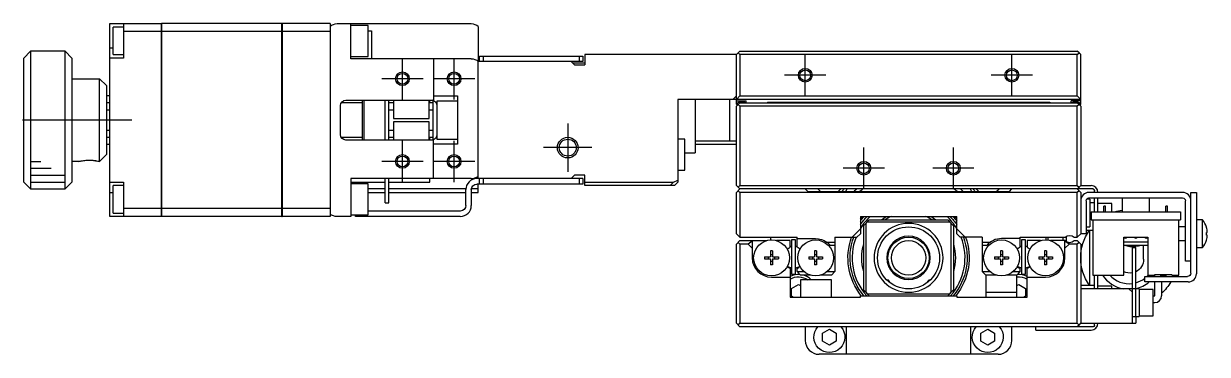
# Model space of a CAD drawing. Extents: x 0 to 668, y -8 to 395.
# Drawn here: x 140.6 to 312.5, y 347.4 to 395.4 of the extents above; entities that cross this region are included whole.
import ezdxf

# ---------------------------------------------------------------- set-up
doc = ezdxf.new("R2010")
doc.units = 0
doc.header["$LTSCALE"] = 0.5
doc.linetypes.add('CENTER', pattern=[50.8, 31.75, -6.35, 6.35, -6.35])
for name, color, linetype in [('MSM_CENTER', 1, 'CENTER'), ('MSM_CONTINUOUS', 7, 'CONTINUOUS'), ('MSM_NARROW', 5, 'CONTINUOUS')]:
    doc.layers.add(name, color=color, linetype=linetype)

msp = doc.modelspace()

# ---------------------------------------------------------------- linework, layer by layer
at = {"layer": 'MSM_CENTER'}
for p, q in [((195.62, 384.39), (195.62, 390.39)), ((203.12, 384.39), (203.12, 390.39)), ((254.12, 384.89), (254.12, 390.89)), ((284.12, 384.89), (284.12, 390.89)), ((198.62, 387.39), (192.62, 387.39)), ((206.12, 387.39), (200.12, 387.39)), ((257.12, 387.89), (251.12, 387.89)), ((287.12, 387.89), (281.12, 387.89)), ((156.31, 381.39), (63.31, 381.39)), ((219.62, 380.89), (219.62, 373.89)), ((195.62, 372.39), (195.62, 378.39)), ((203.12, 372.39), (203.12, 378.39)), ((223.12, 377.39), (216.12, 377.39)), ((262.62, 371.39), (262.62, 377.39)), ((275.62, 371.39), (275.62, 377.39)), ((198.62, 375.39), (192.62, 375.39)), ((206.12, 375.39), (200.12, 375.39)), ((265.62, 374.39), (259.62, 374.39)), ((278.62, 374.39), (272.62, 374.39))]:
    msp.add_line(p, q, dxfattribs=at)
at = {"layer": 'MSM_CONTINUOUS'}
for p, q in [((153.12, 367.39), (153.12, 395.39)), ((153.12, 395.39), (160.62, 395.39)), ((155.12, 395.39), (155.12, 390.39)), ((160.62, 367.39), (160.62, 395.39)), ((160.62, 395.38), (160.63, 395.38)), ((178.12, 395.39), (160.63, 395.39)), ((160.63, 395.39), (160.63, 367.39)), ((178.12, 367.39), (178.12, 395.39)), ((178.12, 395.38), (178.13, 395.38)), ((185.12, 395.39), (178.13, 395.39)), ((178.13, 395.39), (178.13, 367.39)), ((185.12, 395.39), (185.12, 367.39)), ((186.12, 395.39), (205.62, 395.39)), ((188.12, 390.29), (188.12, 395.39)), ((153.62, 390.89), (153.62, 394.89)), ((155.12, 394.89), (153.62, 394.89)), ((160.62, 394.23), (155.12, 394.23)), ((160.62, 394.23), (160.63, 394.23)), ((178.12, 394.23), (160.63, 394.23)), ((178.12, 394.23), (178.13, 394.23)), ((185.12, 394.23), (178.13, 394.23)), ((190.62, 395.14), (188.12, 395.14)), ((190.62, 390.64), (190.62, 395.14)), ((190.62, 394.33), (191.12, 394.33)), ((191.12, 394.33), (191.12, 390.29)), ((206.62, 395), (206.62, 389.9)), ((141.62, 391.39), (140.62, 390.39)), ((140.62, 372.39), (140.62, 390.39)), ((141.62, 391.39), (141.62, 371.39)), ((146.62, 391.39), (141.62, 391.39)), ((146.62, 371.39), (146.62, 391.39)), ((147.62, 390.39), (146.62, 391.39)), ((147.62, 390.39), (147.62, 372.39)), ((153.12, 391.89), (153.62, 391.89)), ((155.12, 390.39), (153.12, 390.39)), ((153.62, 390.89), (155.12, 390.89)), ((188.12, 390.64), (190.62, 390.64)), ((205.62, 390.29), (188.12, 390.29)), ((200.12, 390.29), (200.12, 384.26)), ((206.82, 389.89), (206.82, 390.69)), ((206.82, 390.69), (221.82, 390.69)), ((207.32, 390.69), (207.32, 389.89)), ((221.32, 389.89), (221.32, 390.69)), ((221.82, 390.69), (221.82, 389.89)), ((244.12, 390.89), (222.12, 390.89)), ((222.12, 390.89), (222.12, 389.39)), ((244.37, 391.14), (244.12, 390.89)), ((244.12, 383.69), (244.12, 390.89)), ((244.62, 391.39), (244.37, 391.14)), ((244.37, 391.14), (244.62, 390.89)), ((244.62, 391.39), (293.62, 391.39)), ((293.62, 390.89), (244.62, 390.89)), ((244.62, 390.89), (244.62, 384.89)), ((293.87, 391.14), (293.62, 391.39)), ((293.62, 390.89), (293.87, 391.14)), ((293.62, 384.89), (293.62, 390.89)), ((294.12, 390.89), (293.87, 391.14)), ((294.12, 383.69), (294.12, 390.89)), ((221.82, 389.89), (206.62, 389.89)), ((206.62, 372.89), (206.62, 389.89)), ((220.62, 389.39), (220.12, 389.89)), ((222.12, 389.64), (220.37, 389.64)), ((220.62, 389.39), (222.12, 389.39)), ((147.62, 387.39), (151.62, 387.39)), ((152.62, 386.39), (151.62, 387.39)), ((151.62, 375.39), (151.62, 387.39)), ((152.62, 386.39), (152.62, 376.39)), ((153.12, 384.89), (152.62, 384.89)), ((153.12, 383.89), (152.62, 383.89)), ((186.62, 379.29), (186.62, 383.49)), ((189.82, 383.89), (186.72, 383.89)), ((187.42, 384.29), (199.82, 384.29)), ((189.82, 378.49), (189.82, 384.29)), ((190.02, 384.29), (190.02, 378.49)), ((193.12, 378.49), (193.12, 384.29)), ((193.62, 378.49), (193.62, 384.29)), ((194.32, 383.89), (193.62, 383.89)), ((194.32, 384.29), (194.32, 381.64)), ((199.52, 381.64), (199.52, 384.29)), ((200.02, 383.89), (199.52, 383.89)), ((199.62, 383.89), (199.62, 384.29)), ((200.02, 384.26), (200.11, 384.23)), ((200.02, 384.26), (200.02, 378.51)), ((200.12, 384.26), (200.02, 384.26)), ((200.12, 384.89), (203.62, 384.89)), ((200.62, 384.14), (200.62, 378.64)), ((203.62, 384.14), (200.62, 384.14)), ((203.62, 384.89), (203.62, 377.89)), ((235.62, 384.39), (235.62, 372.39)), ((294.12, 384.39), (235.62, 384.39)), ((238.12, 384.39), (238.12, 376.64)), ((243.12, 384.39), (243.12, 378.39)), ((244.12, 384.89), (243.62, 384.39)), ((244.62, 384.89), (244.12, 384.39)), ((244.12, 384.19), (245.52, 384.19)), ((244.62, 383.89), (244.12, 383.39)), ((244.22, 383.59), (244.12, 383.69)), ((244.12, 371.89), (244.12, 383.39)), ((244.22, 383.49), (244.22, 383.69)), ((244.62, 383.39), (244.37, 383.64)), ((245.22, 383.99), (244.52, 383.99)), ((244.62, 384.89), (293.62, 384.89)), ((244.62, 383.89), (293.62, 383.89)), ((244.62, 383.39), (244.62, 371.89)), ((293.62, 383.39), (244.62, 383.39)), ((245.52, 383.89), (245.52, 384.19)), ((248.62, 384), (248.62, 383.89)), ((248.62, 384), (289.62, 384)), ((289.62, 384), (289.62, 383.89)), ((292.72, 383.89), (292.72, 384.19)), ((294.12, 384.19), (292.72, 384.19)), ((293.72, 383.99), (293.02, 383.99)), ((294.12, 384.39), (293.62, 384.89)), ((293.87, 383.64), (293.62, 383.89)), ((293.87, 383.64), (293.62, 383.39)), ((293.62, 371.89), (293.62, 383.39)), ((294.12, 383.39), (293.87, 383.64)), ((294.12, 383.69), (294.02, 383.59)), ((294.02, 383.69), (294.02, 383.49)), ((294.12, 383.39), (294.12, 371.89)), ((152.62, 382.89), (153.12, 382.89)), ((193.62, 382.89), (194.32, 382.89)), ((194.32, 381.64), (199.52, 381.64)), ((199.52, 382.89), (200.02, 382.89)), ((153.12, 379.89), (152.62, 379.89)), ((194.32, 379.89), (193.62, 379.89)), ((199.52, 381.14), (194.32, 381.14)), ((194.32, 381.14), (194.32, 378.49)), ((199.52, 378.49), (199.52, 381.14)), ((200.02, 379.89), (199.52, 379.89)), ((152.62, 378.89), (153.12, 378.89)), ((186.72, 378.89), (189.82, 378.89)), ((199.82, 378.49), (187.42, 378.49)), ((193.62, 378.89), (194.32, 378.89)), ((199.52, 378.89), (200.02, 378.89)), ((199.62, 378.49), (199.62, 378.89)), ((200.1, 378.54), (200.02, 378.51)), ((200.12, 378.51), (200.02, 378.51)), ((200.12, 372.89), (200.12, 378.51)), ((200.62, 378.64), (203.62, 378.64)), ((236.62, 378.64), (235.62, 378.64)), ((236.62, 374.14), (236.62, 378.64)), ((238.12, 378.39), (244.12, 378.39)), ((152.62, 377.89), (153.12, 377.89)), ((203.62, 377.89), (200.12, 377.89)), ((236.62, 376.64), (238.12, 376.64)), ((238.12, 377.89), (244.12, 377.89)), ((148.87, 375.39), (147.62, 375.39)), ((148.87, 375.39), (148.87, 375.39)), ((151.62, 375.39), (151.37, 375.39)), ((151.62, 375.39), (152.62, 376.39)), ((220.12, 372.89), (220.62, 373.39)), ((222.12, 373.39), (220.62, 373.39)), ((222.12, 371.89), (222.12, 373.39)), ((235.62, 374.14), (236.62, 374.14)), ((140.62, 372.39), (141.62, 371.39)), ((141.62, 371.39), (146.62, 371.39)), ((146.62, 371.39), (147.62, 372.39)), ((153.12, 372.39), (155.12, 372.39)), ((153.62, 367.89), (153.62, 371.89)), ((155.12, 371.89), (153.62, 371.89)), ((155.12, 372.39), (155.12, 367.39)), ((205.62, 372.89), (188.12, 372.89)), ((188.12, 372.89), (188.12, 367.39)), ((188.12, 372.39), (193.12, 372.39)), ((190.62, 372.14), (188.12, 372.14)), ((190.62, 367.64), (190.62, 372.14)), ((193.12, 371.39), (190.62, 371.39)), ((193.12, 369.39), (193.12, 372.89)), ((193.62, 369.39), (193.62, 372.89)), ((193.62, 372.39), (199.62, 372.39)), ((204.82, 371.39), (193.62, 371.39)), ((199.62, 372.39), (199.62, 372.89)), ((204.82, 368.99), (204.82, 371.29)), ((206.62, 371.39), (205.62, 371.39)), ((205.62, 371.29), (205.62, 368.99)), ((221.82, 372.89), (206.42, 372.89)), ((221.82, 372.09), (206.42, 372.09)), ((206.62, 370.89), (206.62, 372.09)), ((206.82, 372.09), (206.82, 372.89)), ((207.32, 372.89), (207.32, 372.09)), ((221.32, 372.09), (221.32, 372.89)), ((221.82, 372.89), (221.82, 372.09)), ((222.12, 372.39), (235, 372.39)), ((235.12, 371.89), (222.12, 371.89)), ((234.5, 371.89), (235, 372.39)), ((235, 372.39), (235.62, 372.69)), ((235.62, 372.39), (235.12, 371.89)), ((244.12, 371.89), (244.37, 371.64)), ((244.12, 370.89), (244.62, 371.39)), ((244.37, 371.64), (244.62, 371.89)), ((244.37, 371.64), (244.62, 371.39)), ((244.62, 371.89), (293.62, 371.89)), ((293.62, 371.39), (244.62, 371.39)), ((254.12, 371.39), (254.47, 371.04)), ((283.77, 371.04), (284.12, 371.39)), ((293.62, 371.89), (293.87, 371.64)), ((293.62, 371.39), (293.87, 371.64)), ((295.92, 371.39), (293.62, 371.39)), ((293.62, 371.39), (293.87, 371.14)), ((293.87, 371.64), (294.12, 371.89)), ((294.12, 371.89), (295.62, 371.89)), ((153.12, 370.89), (153.62, 370.89)), ((190.62, 370.89), (193.12, 370.89)), ((193.62, 370.89), (204.82, 370.89)), ((205.62, 370.89), (206.62, 370.89)), ((244.12, 364.89), (244.12, 370.89)), ((244.62, 370.89), (244.37, 371.14)), ((244.62, 370.89), (244.62, 364.39)), ((293.62, 370.89), (244.62, 370.89)), ((254.47, 371.04), (283.77, 371.04)), ((293.87, 371.14), (293.62, 370.89)), ((293.62, 364.39), (293.62, 370.89)), ((293.87, 371.14), (294.12, 370.89)), ((294.12, 370.89), (294.12, 364.89)), ((294.92, 369.69), (294.92, 364.89)), ((295.42, 369.89), (294.97, 369.89)), ((308.92, 370.89), (295.32, 370.89)), ((295.32, 370.09), (308.92, 370.09)), ((295.42, 369.89), (295.42, 365.89)), ((296.12, 370.89), (296.12, 371.19)), ((296.12, 368.09), (296.12, 370.09)), ((296.62, 368.09), (296.62, 370.09)), ((300.12, 370.09), (300.12, 368.09)), ((304.12, 368.09), (304.12, 370.09)), ((309.32, 360.89), (309.32, 369.69)), ((310.12, 370.89), (310.92, 370.89)), ((310.12, 359.19), (310.12, 370.89)), ((310.92, 370.89), (310.92, 359.09)), ((153.62, 367.89), (155.12, 367.89)), ((160.62, 368.54), (155.12, 368.54)), ((160.62, 368.54), (160.63, 368.54)), ((178.12, 368.54), (160.63, 368.54)), ((178.12, 368.54), (178.13, 368.54)), ((185.12, 368.54), (178.13, 368.54)), ((204.02, 368.19), (190.62, 368.19)), ((193.12, 369.39), (193.62, 369.39)), ((296.12, 369.39), (295.42, 369.39)), ((295.62, 368.09), (308.62, 368.09)), ((295.62, 368.09), (295.62, 366.89)), ((298.62, 369.29), (296.62, 369.29)), ((297.49, 368.09), (297.49, 368.89)), ((297.74, 368.89), (297.49, 368.89)), ((297.74, 368.09), (297.74, 368.89)), ((298.62, 368.09), (298.62, 369.29)), ((306.74, 368.89), (306.49, 368.89)), ((306.49, 368.09), (306.49, 368.89)), ((306.74, 368.09), (306.74, 368.89)), ((308.62, 368.09), (308.62, 366.89)), ((160.62, 367.39), (153.12, 367.39)), ((160.62, 367.4), (160.63, 367.4)), ((178.12, 367.39), (160.63, 367.39)), ((178.12, 367.4), (178.13, 367.4)), ((185.12, 367.39), (178.13, 367.39)), ((188.12, 367.39), (186.12, 367.39)), ((188.12, 367.64), (190.62, 367.64)), ((188.82, 367.39), (188.82, 367.64)), ((204.02, 367.39), (188.82, 367.39)), ((189.32, 367.64), (189.32, 367.39)), ((262.12, 367.39), (276.12, 367.39)), ((262.12, 367.39), (262.12, 364.89)), ((262.62, 366.09), (263.42, 366.89)), ((262.92, 366.39), (262.92, 356.39)), ((275.12, 366.59), (263.12, 366.59)), ((263.42, 366.89), (274.82, 366.89)), ((274.82, 366.89), (275.12, 366.59)), ((275.32, 366.39), (275.12, 366.59)), ((275.32, 356.39), (275.32, 366.39)), ((275.32, 366.39), (275.62, 366.09)), ((276.12, 364.89), (276.12, 367.39)), ((295.62, 366.89), (308.62, 366.89)), ((295.87, 366.89), (295.87, 358.89)), ((308.37, 358.89), (308.37, 366.89)), ((311.81, 366.89), (310.92, 366.89)), ((311.81, 362.89), (311.81, 366.89)), ((244.62, 364.39), (244.12, 364.89)), ((260.91, 364.39), (262.12, 365.59)), ((262.12, 364.89), (261.62, 364.39)), ((262.62, 356.69), (262.62, 366.09)), ((275.62, 366.09), (275.62, 356.69)), ((276.12, 365.59), (277.32, 364.39)), ((276.62, 364.39), (276.12, 364.89)), ((292.02, 364.5), (292.02, 363.77)), ((294.12, 364.89), (293.62, 364.39)), ((294.92, 364.89), (294.12, 364.89)), ((294.92, 365.89), (295.42, 365.89)), ((294.92, 365.39), (295.87, 365.39)), ((295.37, 365.39), (295.37, 357.39)), ((309.32, 365.89), (308.37, 365.89)), ((312.37, 365.81), (312.37, 365.84)), ((312.37, 365.09), (312.5, 365.09)), ((312.37, 364.69), (312.37, 365.09)), ((312.5, 364.69), (312.37, 364.69)), ((244.62, 363.89), (244.12, 363.39)), ((244.12, 351.89), (244.12, 363.39)), ((244.62, 363.39), (244.37, 363.64)), ((244.62, 364.39), (252.92, 364.39)), ((244.62, 363.89), (248.5, 363.89)), ((244.62, 363.39), (244.62, 351.89)), ((245.82, 363.39), (244.62, 363.39)), ((246.42, 363.81), (245.82, 363.39)), ((245.82, 363.39), (246.42, 362.79)), ((246.42, 363.89), (246.42, 361.39)), ((249.12, 363.98), (249.12, 364.39)), ((251.92, 363.89), (249.93, 363.89)), ((251.62, 362.76), (251.92, 362.93)), ((251.92, 362.93), (251.92, 363.89)), ((252.72, 364), (252.12, 364)), ((252.12, 364), (252.12, 359)), ((252.72, 359), (252.72, 364)), ((252.92, 362.93), (252.92, 364.39)), ((252.92, 364.19), (255.62, 364.19)), ((253.21, 362.76), (252.92, 362.93)), ((257.21, 363.69), (258.42, 363.69)), ((258.42, 363.19), (257.76, 363.19)), ((258.42, 364.39), (261.62, 364.39)), ((258.42, 364.39), (258.42, 359.39)), ((266.25, 362.7), (266.32, 362.76)), ((266.32, 362.83), (266.32, 362.76)), ((268.06, 364.35), (268.05, 364.35)), ((279.82, 364.39), (276.62, 364.39)), ((279.82, 364.39), (279.82, 359.39)), ((279.82, 363.69), (281.02, 363.69)), ((280.47, 363.19), (279.82, 363.19)), ((285.32, 364.19), (282.62, 364.19)), ((285.32, 362.93), (285.02, 362.76)), ((285.32, 364.39), (291.85, 364.39)), ((285.32, 362.93), (285.32, 364.39)), ((286.12, 364), (285.52, 364)), ((285.52, 364), (285.52, 359)), ((286.12, 359), (286.12, 364)), ((286.32, 363.89), (286.32, 362.93)), ((288.3, 363.89), (286.32, 363.89)), ((286.32, 362.93), (286.61, 362.76)), ((289.12, 363.98), (289.12, 364.39)), ((289.32, 364.39), (289.32, 363.97)), ((291.85, 363.89), (289.73, 363.89)), ((291.52, 364.39), (291.52, 363.89)), ((291.82, 361.39), (291.82, 363.89)), ((292.42, 363.39), (291.82, 363.81)), ((291.82, 362.79), (292.42, 363.39)), ((293.62, 363.39), (292.42, 363.39)), ((293.18, 364.39), (293.62, 364.39)), ((293.18, 363.89), (293.62, 363.89)), ((293.62, 363.89), (293.87, 363.64)), ((293.87, 363.64), (293.62, 363.39)), ((293.62, 351.89), (293.62, 363.39)), ((294.12, 363.39), (293.87, 363.64)), ((294.12, 363.39), (294.12, 351.89)), ((300.37, 364.39), (303.87, 364.39)), ((300.37, 358.89), (300.37, 364.39)), ((303.87, 363.69), (300.37, 363.69)), ((303.87, 363.19), (300.37, 363.19)), ((301.25, 363.04), (302.12, 363.04)), ((301.62, 351.89), (301.62, 362.89)), ((301.62, 362.89), (302.12, 362.89)), ((302.12, 352.89), (302.12, 362.89)), ((303.25, 361.18), (303.25, 363.19)), ((303.87, 364.39), (303.87, 358.89)), ((308.37, 363.89), (309.32, 363.89)), ((310.92, 362.89), (311.81, 362.89)), ((312.37, 363.94), (312.37, 363.96)), ((248.22, 361.53), (249.01, 361.53)), ((248.22, 361.53), (248.22, 361.24)), ((248.22, 361.24), (249.01, 361.24)), ((248.75, 361.53), (248.75, 361.24)), ((249.36, 362.39), (249.07, 362.39)), ((249.07, 362.39), (249.07, 361.59)), ((249.07, 361.86), (249.36, 361.86)), ((249.07, 361.18), (249.07, 360.39)), ((249.36, 362.39), (249.36, 361.59)), ((249.36, 361.18), (249.36, 360.39)), ((249.42, 361.53), (250.22, 361.53)), ((249.42, 361.24), (250.22, 361.24)), ((249.69, 361.24), (249.69, 361.53)), ((250.22, 361.53), (250.22, 361.24)), ((254.62, 361.53), (254.62, 361.24)), ((254.62, 361.53), (255.41, 361.53)), ((254.62, 361.24), (255.41, 361.24)), ((255.15, 361.53), (255.15, 361.24)), ((255.47, 362.39), (255.47, 361.59)), ((255.76, 362.39), (255.47, 362.39)), ((255.47, 361.86), (255.76, 361.86)), ((255.47, 361.18), (255.47, 360.39)), ((255.76, 362.39), (255.76, 361.59)), ((255.76, 361.18), (255.76, 360.39)), ((255.82, 361.53), (256.62, 361.53)), ((255.82, 361.24), (256.62, 361.24)), ((256.09, 361.24), (256.09, 361.53)), ((256.62, 361.53), (256.62, 361.24)), ((281.62, 361.53), (281.62, 361.24)), ((281.62, 361.53), (282.41, 361.53)), ((281.62, 361.24), (282.41, 361.24)), ((282.15, 361.53), (282.15, 361.24)), ((282.76, 362.39), (282.47, 362.39)), ((282.47, 362.39), (282.47, 361.59)), ((282.47, 361.86), (282.76, 361.86)), ((282.47, 361.18), (282.47, 360.39)), ((282.76, 362.39), (282.76, 361.59)), ((282.76, 361.18), (282.76, 360.39)), ((282.82, 361.53), (283.62, 361.53)), ((282.82, 361.24), (283.62, 361.24)), ((283.09, 361.24), (283.09, 361.53)), ((283.62, 361.53), (283.62, 361.24)), ((288.02, 361.53), (288.81, 361.53)), ((288.02, 361.53), (288.02, 361.24)), ((288.02, 361.24), (288.81, 361.24)), ((288.55, 361.53), (288.55, 361.24)), ((289.16, 362.39), (288.87, 362.39)), ((288.87, 362.39), (288.87, 361.59)), ((288.87, 361.86), (289.16, 361.86)), ((288.87, 361.18), (288.87, 360.39)), ((289.16, 362.39), (289.16, 361.59)), ((289.16, 361.18), (289.16, 360.39)), ((289.22, 361.53), (290.02, 361.53)), ((289.22, 361.24), (290.02, 361.24)), ((289.49, 361.24), (289.49, 361.53)), ((290.02, 361.53), (290.02, 361.24)), ((249.07, 360.92), (249.36, 360.92)), ((249.36, 360.39), (249.07, 360.39)), ((251.92, 359.84), (251.62, 360.01)), ((251.92, 359.84), (251.92, 355.69)), ((252.92, 359.84), (253.21, 360.01)), ((252.92, 359.39), (252.92, 359.84)), ((252.92, 359.39), (253.95, 359.39)), ((253.42, 358.89), (252.92, 359.39)), ((255.47, 360.92), (255.76, 360.92)), ((255.76, 360.39), (255.47, 360.39)), ((257.28, 359.39), (258.42, 359.39)), ((258.42, 359.39), (257.92, 358.89)), ((266.32, 360.01), (266.25, 360.08)), ((266.32, 360.01), (266.32, 359.94)), ((279.82, 359.39), (280.95, 359.39)), ((280.32, 358.89), (279.82, 359.39)), ((282.47, 360.92), (282.76, 360.92)), ((282.76, 360.39), (282.47, 360.39)), ((284.28, 359.39), (285.32, 359.39)), ((285.32, 359.39), (284.82, 358.89)), ((285.02, 360.01), (285.32, 359.84)), ((285.32, 359.39), (285.32, 359.84)), ((286.61, 360.01), (286.32, 359.84)), ((286.32, 355.69), (286.32, 359.84)), ((288.87, 360.92), (289.16, 360.92)), ((289.16, 360.39), (288.87, 360.39)), ((310.12, 360.89), (309.32, 360.89)), ((249.22, 358.59), (251.92, 358.59)), ((252.12, 359), (252.72, 359)), ((252.12, 356.96), (253.12, 357.54)), ((253.12, 357.54), (253.42, 357.37)), ((254.9, 358.89), (253.42, 358.89)), ((253.42, 358.19), (253.42, 355.69)), ((257.92, 358.19), (253.42, 358.19)), ((257.92, 358.89), (256.33, 358.89)), ((257.92, 355.69), (257.92, 358.19)), ((265.95, 358.19), (266.14, 358.19)), ((266.37, 357.96), (266.14, 358.19)), ((266.37, 357.96), (266.2, 357.96)), ((266.37, 357.82), (266.37, 357.96)), ((266.37, 357.82), (266.37, 357.82)), ((268.05, 358.42), (268.05, 358.42)), ((272.09, 358.19), (271.87, 357.96)), ((271.87, 357.96), (271.87, 357.82)), ((272.03, 357.96), (271.87, 357.96)), ((272.09, 358.19), (272.28, 358.19)), ((280.32, 358.89), (280.32, 355.69)), ((281.9, 358.89), (280.32, 358.89)), ((284.82, 358.89), (283.33, 358.89)), ((284.82, 355.69), (284.82, 358.89)), ((284.82, 357.37), (285.12, 357.54)), ((285.12, 357.54), (286.12, 356.96)), ((285.52, 359), (286.12, 359)), ((286.32, 358.59), (289.02, 358.59)), ((295.87, 358.89), (300.37, 358.89)), ((296.12, 356.89), (296.12, 358.89)), ((296.62, 356.89), (296.62, 358.89)), ((303.42, 357.89), (303.42, 358.69)), ((303.42, 358.69), (309.62, 358.69)), ((309.72, 357.89), (303.42, 357.89)), ((303.87, 358.89), (304.87, 358.89)), ((304.87, 358.69), (304.87, 358.99)), ((304.87, 358.99), (307.37, 358.99)), ((304.87, 355.89), (304.87, 357.89)), ((305.67, 358.99), (305.67, 358.89)), ((305.67, 358.89), (306.57, 358.89)), ((305.87, 358.89), (305.87, 358.69)), ((305.87, 357.89), (305.87, 355.89)), ((306.04, 358.99), (306.04, 358.89)), ((306.19, 358.99), (306.19, 358.89)), ((306.57, 358.99), (306.57, 358.89)), ((307.37, 358.89), (307.37, 358.99)), ((307.37, 358.89), (308.37, 358.89)), ((252.12, 355.81), (252.12, 356.96)), ((252.33, 355.69), (252.12, 355.81)), ((262.12, 355.69), (262.12, 355.89)), ((262.12, 355.89), (276.12, 355.89)), ((262.92, 356.39), (262.62, 356.69)), ((262.92, 356.39), (263.12, 356.19)), ((263.12, 356.19), (275.12, 356.19)), ((263.42, 355.89), (263.12, 356.19)), ((275.12, 356.19), (274.82, 355.89)), ((275.12, 356.19), (275.32, 356.39)), ((275.62, 356.69), (275.32, 356.39)), ((276.12, 355.89), (276.12, 355.69)), ((280.32, 356.39), (284.82, 356.39)), ((286.12, 355.81), (285.9, 355.69)), ((286.12, 356.96), (286.12, 355.81)), ((296.12, 357.39), (294.12, 357.39)), ((302.62, 356.89), (294.12, 356.89)), ((298.62, 357.29), (296.62, 357.29)), ((298.62, 356.89), (298.62, 357.29)), ((301.12, 356.89), (301.62, 356.39)), ((302.62, 356.89), (302.62, 352.89)), ((304.62, 356.79), (302.62, 356.79)), ((304.62, 352.99), (304.62, 356.79)), ((304.62, 355.89), (304.87, 355.89)), ((251.92, 355.69), (262.12, 355.69)), ((276.12, 355.69), (286.32, 355.69)), ((304.62, 354.89), (304.87, 354.89)), ((301.62, 352.89), (302.62, 352.89)), ((302.12, 352.89), (302.12, 351.89)), ((302.62, 352.99), (304.62, 352.99)), ((244.12, 351.89), (244.62, 351.39)), ((244.37, 351.64), (244.62, 351.89)), ((244.62, 351.89), (293.62, 351.89)), ((293.62, 351.39), (244.62, 351.39)), ((254.12, 351.39), (254.12, 349.39)), ((256.62, 350.46), (257.62, 351.04)), ((257.62, 351.04), (258.62, 350.46)), ((260.12, 347.39), (260.12, 351.39)), ((278.12, 351.39), (278.12, 347.39)), ((279.62, 350.46), (280.62, 351.04)), ((280.62, 351.04), (281.62, 350.46)), ((284.12, 349.39), (284.12, 351.39)), ((287.62, 350.89), (287.62, 351.39)), ((287.62, 350.89), (295.62, 350.89)), ((293.62, 351.89), (293.87, 351.64)), ((293.87, 351.64), (293.62, 351.39)), ((295.92, 351.39), (293.62, 351.39)), ((293.87, 351.64), (294.12, 351.89)), ((294.12, 351.89), (302.12, 351.89)), ((296.12, 351.59), (296.12, 351.89)), ((256.62, 349.31), (256.62, 350.46)), ((257.62, 348.73), (256.62, 349.31)), ((258.62, 349.31), (257.62, 348.73)), ((258.62, 350.46), (258.62, 349.31)), ((279.62, 349.31), (279.62, 350.46)), ((280.62, 348.73), (279.62, 349.31)), ((281.62, 349.31), (280.62, 348.73)), ((281.62, 350.46), (281.62, 349.31)), ((260.12, 347.39), (256.12, 347.39)), ((278.12, 347.39), (260.12, 347.39)), ((282.12, 347.39), (278.12, 347.39))]:
    msp.add_line(p, q, dxfattribs=at)
at = {"layer": 'MSM_CONTINUOUS', "extrusion": (0, 0, -1)}
for p, q in [((200.11, 384.23), (200.12, 384.23)), ((200.12, 384.23), (200.14, 384.22)), ((200.14, 384.22), (200.17, 384.2)), ((200.17, 384.2), (200.2, 384.19)), ((200.2, 384.19), (200.23, 384.17)), ((200.23, 384.17), (200.25, 384.16)), ((200.25, 384.16), (200.28, 384.13)), ((200.28, 384.13), (200.32, 384.11)), ((200.32, 384.11), (200.35, 384.09)), ((200.35, 384.09), (200.37, 384.06)), ((200.37, 384.06), (200.41, 384.02)), ((200.41, 384.02), (200.44, 383.98)), ((200.44, 383.98), (200.47, 383.94)), ((200.47, 383.94), (200.5, 383.9)), ((200.5, 383.9), (200.53, 383.85)), ((200.53, 383.85), (200.55, 383.81)), ((200.55, 383.81), (200.57, 383.76)), ((200.57, 383.76), (200.59, 383.71)), ((200.59, 383.71), (200.6, 383.65)), ((200.6, 383.65), (200.61, 383.61)), ((200.61, 383.61), (200.61, 383.57)), ((200.61, 383.57), (200.62, 383.53)), ((200.62, 383.53), (200.62, 383.49)), ((200.12, 378.55), (200.1, 378.54)), ((200.15, 378.56), (200.12, 378.55)), ((200.17, 378.57), (200.15, 378.56)), ((200.21, 378.59), (200.17, 378.57)), ((200.25, 378.61), (200.21, 378.59)), ((200.28, 378.63), (200.25, 378.61)), ((200.31, 378.66), (200.28, 378.63)), ((200.34, 378.68), (200.31, 378.66)), ((200.37, 378.71), (200.34, 378.68)), ((200.4, 378.74), (200.37, 378.71)), ((200.43, 378.77), (200.4, 378.74)), ((200.45, 378.8), (200.43, 378.77)), ((200.48, 378.84), (200.45, 378.8)), ((200.51, 378.88), (200.48, 378.84)), ((200.53, 378.93), (200.51, 378.88)), ((200.56, 378.98), (200.53, 378.93)), ((200.57, 379.03), (200.56, 378.98)), ((200.59, 379.08), (200.57, 379.03)), ((200.6, 379.13), (200.59, 379.08)), ((200.61, 379.18), (200.6, 379.13)), ((200.62, 379.29), (200.61, 379.23)), ((200.61, 379.23), (200.61, 379.18))]:
    msp.add_line(p, q, dxfattribs=at)
at = {"layer": 'MSM_CONTINUOUS'}
for centre, radius in [((254.12, 387.89), 0.783), ((284.12, 387.89), 0.783), ((195.62, 387.39), 0.783), ((203.12, 387.39), 0.783), ((219.62, 377.39), 1.23), ((195.62, 375.39), 0.783), ((203.12, 375.39), 0.783), ((262.62, 374.39), 0.783), ((275.62, 374.39), 0.783), ((269.12, 361.39), 4.5), ((249.22, 361.39), 2.6), ((255.62, 361.39), 2.6), ((269.12, 361.39), 3), ((282.62, 361.39), 2.6), ((289.02, 361.39), 2.6)]:
    msp.add_circle(centre, radius, dxfattribs=at)
at = {"layer": 'MSM_CONTINUOUS', "extrusion": (0, 0, -1)}
for radius in [5, 3.15]:
    msp.add_circle((-269.12, 361.39), radius, dxfattribs=at)
for centre, radius, start, end in [((-186.12, 393.89), 1.5, 48.1897, 90), ((-205.62, 393.89), 1.5, 90, 131.8103), ((-205.62, 388.79), 1.5, 90, 131.8103), ((-187.42, 383.49), 0.8, 0, 90), ((-199.82, 383.49), 0.8, 90, 105.1266), ((-187.42, 379.29), 0.8, 270, 0), ((-199.82, 379.29), 0.8, 254.8734, 270), ((-206.42, 371.29), 0.8, 0, 90), ((-257.62, 372.89), 2.25, 304.6921, 318.1897), ((-257.62, 372.89), 2.25, 221.8103, 235.3079), ((-269.12, 361.39), 12, 53.5298, 56.4427), ((-269.12, 361.39), 12, 123.5573, 126.4702), ((-280.62, 372.89), 2.25, 304.6921, 318.1897), ((-280.62, 372.89), 2.25, 221.8103, 235.3079), ((-295.92, 371.19), 0.2, 90, 180), ((-295.32, 369.69), 0.4, 0, 90), ((-308.92, 369.69), 0.4, 90, 180), ((-204.02, 368.99), 0.8, 180, 270), ((-301.12, 361.39), 7, 73.165, 81.7868), ((-186.12, 368.89), 1.5, 270, 311.8103), ((-269.12, 361.39), 8.8, 37.3018, 42.9859), ((-269.12, 361.39), 9, 38.9424, 41.8103), ((-269.12, 361.39), 8.5, 34.5603, 44.9009), ((-269.12, 361.39), 6.8, 53.9811, 61.9275), ((-269.12, 361.39), 6.8, 118.0725, 126.0189), ((-269.12, 361.39), 8.5, 135.0991, 145.4397), ((-269.12, 361.39), 8.8, 137.0141, 142.6982), ((-269.12, 361.39), 9, 138.1897, 141.0576), ((-292.52, 363.64), 1, 48.5904, 131.4096), ((-301.12, 361.39), 7, 325.1501, 34.8499), ((-255.62, 361.39), 2.8, 90, 124.7719), ((-269.12, 361.39), 8.8, 321.3178, 19.9323), ((-269.12, 361.39), 8.5, 319.6798, 20.6673), ((-269.12, 361.39), 6.8, 342.9174, 17.0826), ((-269.12, 361.39), 8.5, 159.3327, 220.3202), ((-269.12, 361.39), 6.8, 162.9174, 197.0826), ((-269.12, 361.39), 8.8, 160.0677, 218.6822), ((-301.25, 365.04), 2, 270, 292.3316), ((-302.12, 365.04), 2, 247.6684, 292.3316), ((-249.01, 361.59), 0.06, 180, 270), ((-249.01, 361.18), 0.06, 90, 180), ((-249.42, 361.59), 0.06, 270, 0), ((-249.42, 361.18), 0.06, 0, 90), ((-255.41, 361.59), 0.06, 180, 270), ((-255.41, 361.18), 0.06, 90, 180), ((-255.82, 361.59), 0.06, 270, 0), ((-255.82, 361.18), 0.06, 0, 90), ((-282.41, 361.59), 0.06, 180, 270), ((-282.41, 361.18), 0.06, 90, 180), ((-282.82, 361.59), 0.06, 270, 0), ((-282.82, 361.18), 0.06, 0, 90), ((-288.81, 361.59), 0.06, 180, 270), ((-288.81, 361.18), 0.06, 90, 180), ((-289.22, 361.59), 0.06, 270, 0), ((-289.22, 361.18), 0.06, 0, 90), ((-301.25, 361.18), 2, 180, 244.2706), ((-252.42, 361.39), 1.59, 300, 306.1972), ((-301.25, 361.18), 2, 259.3901, 296.16), ((-253.12, 356.39), 2.25, 57.769, 126.8699), ((-285.12, 356.39), 2.25, 82.3377, 122.231), ((-301.12, 361.39), 7, 210, 227.2679), ((-301.12, 361.39), 7, 200.9248, 202.6881), ((-309.62, 359.19), 0.5, 180, 270), ((-257.62, 349.89), 2.25, 138.1897, 41.8103), ((-280.62, 349.89), 2.25, 138.1897, 41.8103), ((-295.92, 351.59), 0.2, 180, 270)]:
    msp.add_arc(centre, radius, start, end, dxfattribs=at)
at = {"layer": 'MSM_CONTINUOUS'}
for centre, radius, start, end in [((244.52, 383.69), 0.3, 90, 180), ((245.22, 383.69), 0.3, 41.8103, 90), ((293.02, 383.69), 0.3, 90, 138.1897), ((293.72, 383.69), 0.3, 0, 90), ((150.12, 369.52), 6, 77.9764, 102.0236), ((205.62, 374.39), 1.5, 270, 311.8103), ((206.42, 371.29), 1.6, 90, 180), ((257.62, 372.89), 2.6, 314.6397, 324.7656), ((257.62, 372.89), 2.98, 321.6549, 329.7997), ((269.12, 361.39), 12.5, 126.8699, 129.4662), ((269.12, 361.39), 12.5, 50.5338, 53.1301), ((280.62, 372.89), 2.98, 210.2003, 218.3451), ((280.62, 372.89), 2.6, 215.2344, 225.3603), ((295.62, 370.89), 1, 0, 90), ((295.32, 369.69), 1.2, 90, 180), ((308.92, 369.69), 1.2, 0, 90), ((204.02, 368.99), 1.6, 270, 0), ((269.12, 361.39), 8.2, 132.9703, 148.6119), ((269.12, 361.39), 6.5, 112.6199, 122.2042), ((269.12, 361.39), 6.5, 57.7958, 67.3801), ((269.12, 361.39), 8.2, 31.3881, 47.0297), ((309.32, 364.89), 3.2, 17.27, 38.6822), ((309.32, 364.89), 3.19, 3.5904, 16.9053), ((309.32, 364.89), 3.19, 343.0947, 356.4096), ((252.42, 361.5), 1.59, 100.8931, 108.3584), ((252.42, 361.5), 1.59, 71.6416, 79.1069), ((252.42, 361.39), 1.59, 53.8028, 60), ((255.62, 361.39), 2.8, 40.0052, 55.2281), ((269.12, 361.39), 8.2, 158.5399, 222.1236), ((269.12, 361.39), 8.2, 317.8764, 21.4601), ((282.62, 361.39), 2.8, 90, 139.9948), ((285.82, 361.39), 1.59, 120, 126.1972), ((285.82, 361.5), 1.59, 100.8931, 108.3584), ((285.82, 361.5), 1.59, 71.6416, 79.1069), ((292.52, 364.64), 1, 228.5904, 311.4096), ((300.62, 364.49), 0.25, 203.5782, 336.4218), ((302.12, 364.49), 0.25, 203.5782, 336.4218), ((303.62, 364.49), 0.25, 203.5782, 336.4218), ((309.32, 364.89), 3.2, 321.3178, 342.73), ((249.22, 361.39), 2.8, 180, 270), ((289.02, 361.39), 2.8, 270, 0), ((252.42, 361.5), 1.59, 235.7956, 259.1069), ((252.42, 361.5), 1.59, 280.8931, 304.2044), ((285.82, 361.39), 1.59, 233.8028, 240), ((285.82, 361.5), 1.59, 235.7956, 259.1069), ((285.82, 361.5), 1.59, 280.8931, 304.2044), ((253.12, 356.39), 2.6, 85.4034, 117.4864), ((253.12, 356.39), 2.6, 43.8131, 74.0576), ((285.12, 356.39), 2.6, 62.5136, 94.5966), ((301.12, 361.39), 4.57, 213.1646, 259.9589), ((301.12, 361.39), 3.75, 221.8103, 277.6623), ((301.12, 361.39), 3.75, 285.466, 307.8309), ((301.12, 361.39), 4.57, 282.6397, 310.016), ((301.12, 361.39), 3.75, 313.9455, 318.1897), ((301.12, 361.39), 4.57, 323.7855, 325.1418), ((309.72, 359.09), 1.2, 270, 0), ((304.87, 355.89), 1, 270, 0), ((295.62, 351.89), 1, 270, 0), ((256.12, 349.39), 2, 180, 270), ((282.12, 349.39), 2, 270, 0)]:
    msp.add_arc(centre, radius, start, end, dxfattribs=at)
at = {"layer": 'MSM_NARROW'}
for p, q in [((141.62, 375.39), (143.12, 375.39)), ((151.38, 375.44), (151.62, 375.39)), ((141.62, 374.39), (144.62, 374.39)), ((141.62, 373.39), (146.62, 373.39)), ((141.62, 372.39), (146.62, 372.39)), ((266.37, 357.82), (266.37, 357.82))]:
    msp.add_line(p, q, dxfattribs=at)
for centre, radius in [((254.12, 387.89), 1), ((284.12, 387.89), 1), ((195.62, 387.39), 1), ((203.12, 387.39), 1), ((219.62, 377.39), 1.5), ((195.62, 375.39), 1), ((203.12, 375.39), 1), ((262.62, 374.39), 1), ((275.62, 374.39), 1), ((269.12, 361.39), 2.5)]:
    msp.add_circle(centre, radius, dxfattribs=at)
at = {"layer": 'MSM_NARROW', "extrusion": (0, 0, -1)}
msp.add_arc((-150.11, 369.6), 5.98, 75.5018, 102.2111, dxfattribs=at)

doc.saveas('drawing.dxf')
